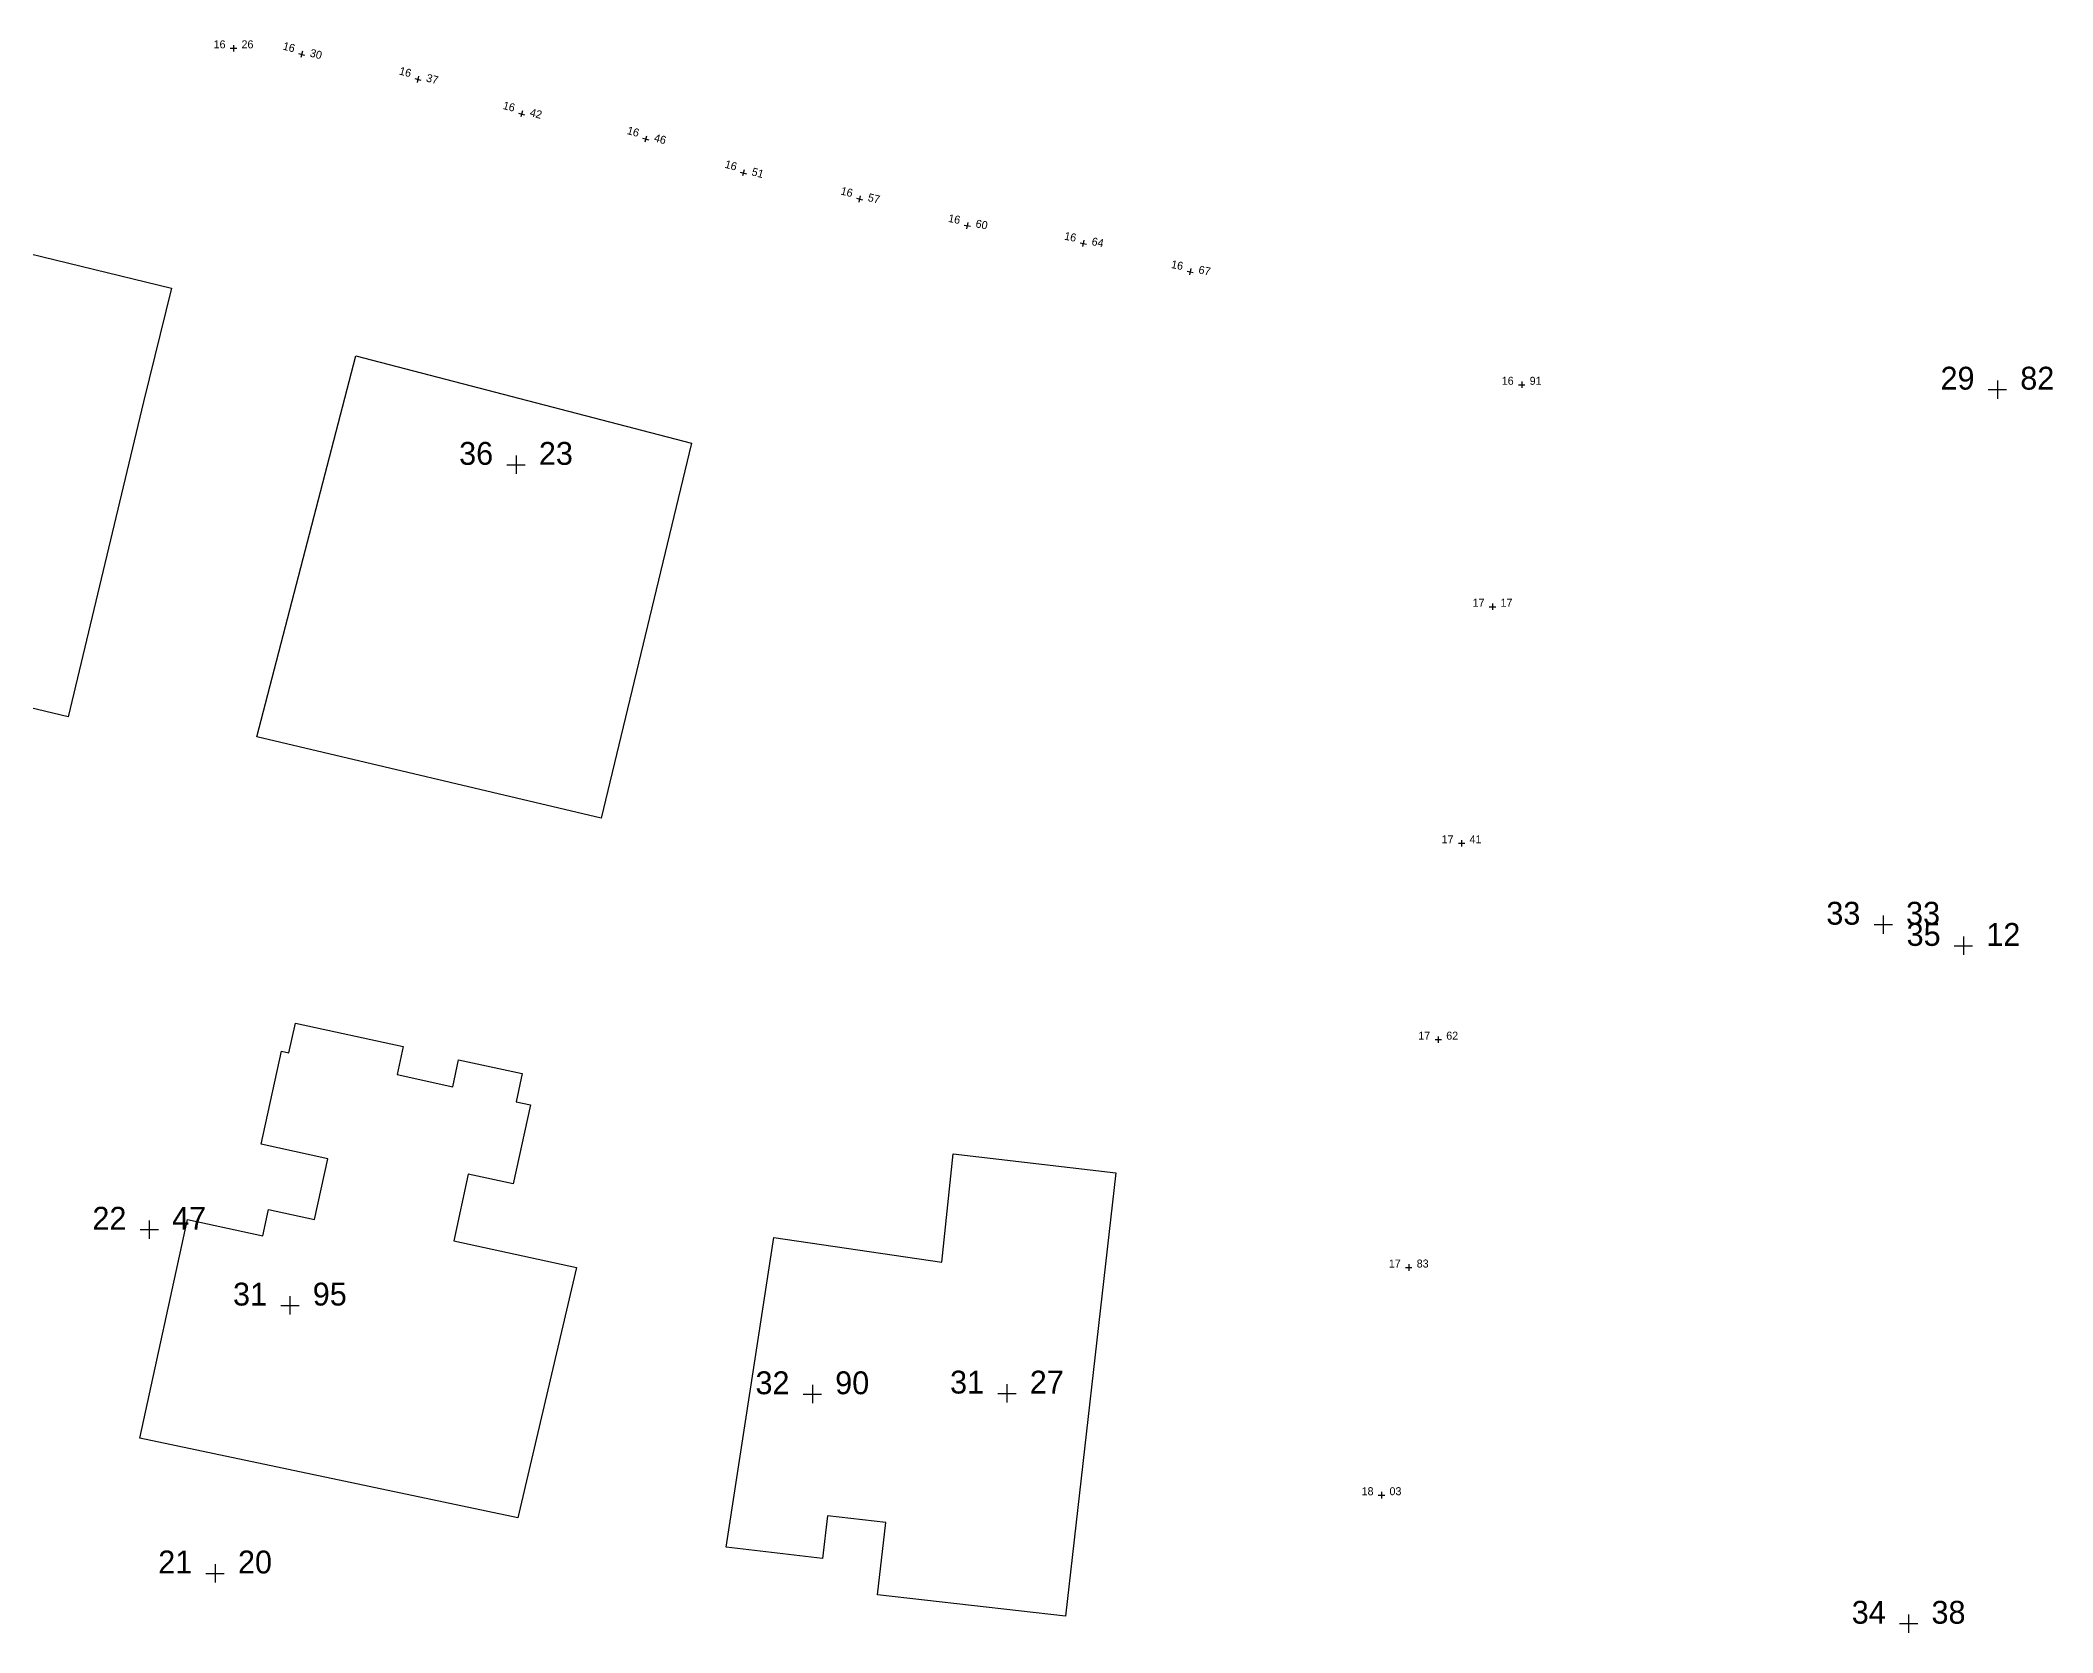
# Model space of a CAD drawing. Header units: inches. Extents: x 179019 to 255520, y 666000 to 809980.
# Drawn here: x 255431.8 to 255519.8, y 809079.7 to 809149.4 of the extents above; entities that cross this region are included whole.
import ezdxf
from ezdxf.enums import TextEntityAlignment as Align

# ---------------------------------------------------------------- set-up
doc = ezdxf.new("R2010")
doc.units = ezdxf.units.IN
doc.header["$MEASUREMENT"] = 0
for name, color, linetype in [('building levels', 6, 'Continuous'), ('orig buildings', 3, 'Continuous'), ('street levels', 5, 'Continuous')]:
    doc.layers.add(name, color=color, linetype=linetype)
doc.styles.add('hebtxt', font='hebtxt')

# ---------------------------------------------------------------- blocks, each defined once
blk = doc.blocks.new('1505')
for points in [[(-0.4, 0), (0.4, 0)], [(0, 0.4), (0, -0.4)]]:
    blk.add_lwpolyline(points)
at = {"style": 'hebtxt'}
blk.add_attdef('METER', text='', height=2, dxfattribs=at).set_placement((-1, -0.004), align=Align.RIGHT)
blk.add_attdef('CENTIMETER', (1, -0.004), '', height=2, dxfattribs=at)
blk = doc.blocks.new('1503')
for points in [[(-0.4, 0), (0.4, 0)], [(0, 0.4), (0, -0.4)]]:
    blk.add_lwpolyline(points)
at = {"style": 'hebtxt'}
blk.add_attdef('METER', text='', height=2, dxfattribs=at).set_placement((-1, 0), align=Align.RIGHT)
blk.add_attdef('CENTIMETER', (1, 0), '', height=2, dxfattribs=at)

msp = doc.modelspace()

# ---------------------------------------------------------------- linework, layer by layer
at = {"layer": 'orig buildings'}
for points, elevation in [([(255441.222, 809118.898), (255445.559, 809135.556), (255460.233, 809131.736), (255456.278, 809115.332)], 16.75), ([(255452.638, 809084.723), (255436.11, 809088.205), (255438.19, 809097.775), (255441.48, 809097.065), (255441.73, 809098.215), (255443.75, 809097.775), (255444.33, 809100.435), (255441.42, 809101.075), (255442.31, 809105.135), (255442.63, 809105.065), (255442.92, 809106.365), (255447.63, 809105.345), (255447.36, 809104.115), (255449.79, 809103.585), (255450.05, 809104.765), (255452.83, 809104.165), (255452.56, 809102.925), (255453.19, 809102.795), (255452.43, 809099.335), (255450.47, 809099.765), (255449.84, 809096.845), (255455.21, 809095.675), (255452.638, 809084.723)], 33.75)]:
    msp.add_lwpolyline(points, close=True, dxfattribs=dict(at, elevation=elevation))
msp.add_lwpolyline([(255478.79, 809099.815), (255476.587, 809080.422), (255468.37, 809081.354), (255468.73, 809084.526), (255466.19, 809084.815), (255465.971, 809082.95), (255461.75, 809083.445), (255463.835, 809096.983), (255471.18, 809095.909), (255471.679, 809100.646)], close=True, dxfattribs=at)
msp.add_polyline3d([(255432.972, 809119.764, 31.2), (255428.57, 809120.815, 31.04), (255428.322, 809119.776, 29.99), (255425.003, 809120.569, 30.01), (255425.233, 809121.531, 30.94), (255425.025, 809121.58, 31.04), (255426.51, 809127.795, 31.29), (255424.43, 809128.292, 31.29), (255424.025, 809126.598, 31.29), (255418.494, 809127.919, 31.29), (255420.386, 809135.734, 17), (255427.977, 809133.888, 16.6), (255429.573, 809140.449, 16.6), (255437.491, 809138.523, 16.75), (255436.266, 809133.552, 31.267), (255432.972, 809119.764, 31.2)], close=True, dxfattribs=at)

# ---------------------------------------------------------------- block references
at = {"layer": 'building levels'}
ref = msp.add_blockref('1505', (255517.35, 809134.085, 29.82), dxfattribs=at)
ref.add_attrib('METER', '29', dxfattribs={"layer": '0', "height": 1, "style": 'hebtxt'}).set_placement((255516.35, 809134.081, 29.82), align=Align.RIGHT)
ref.add_attrib('CENTIMETER', '82', (255518.35, 809134.081, 29.82), dxfattribs={"layer": '0', "height": 1, "style": 'hebtxt'})
ref = msp.add_blockref('1505', (255452.56, 809130.795, 36.23), dxfattribs=at)
ref.add_attrib('METER', '36', dxfattribs={"layer": '0', "height": 1, "style": 'hebtxt'}).set_placement((255451.56, 809130.791, 36.23), align=Align.RIGHT)
ref.add_attrib('CENTIMETER', '23', (255453.56, 809130.791, 36.23), dxfattribs={"layer": '0', "height": 1, "style": 'hebtxt'})
ref = msp.add_blockref('1505', (255512.355, 809110.677, 33.328), dxfattribs=at)
ref.add_attrib('METER', '33', dxfattribs={"layer": '0', "height": 1, "style": 'hebtxt'}).set_placement((255511.355, 809110.673, 33.328), align=Align.RIGHT)
ref.add_attrib('CENTIMETER', '33', (255513.355, 809110.673, 33.328), dxfattribs={"layer": '0', "height": 1, "style": 'hebtxt'})
ref = msp.add_blockref('1505', (255515.865, 809109.75, 35.12), dxfattribs=at)
ref.add_attrib('METER', '35', dxfattribs={"layer": '0', "height": 1, "style": 'hebtxt'}).set_placement((255514.865, 809109.746, 35.12), align=Align.RIGHT)
ref.add_attrib('CENTIMETER', '12', (255516.865, 809109.746, 35.12), dxfattribs={"layer": '0', "height": 1, "style": 'hebtxt'})
ref = msp.add_blockref('1505', (255436.521, 809097.332, 22.467), dxfattribs=at)
ref.add_attrib('METER', '22', dxfattribs={"layer": '0', "height": 1, "style": 'hebtxt'}).set_placement((255435.521, 809097.329, 22.467), align=Align.RIGHT)
ref.add_attrib('CENTIMETER', '47', (255437.521, 809097.329, 22.467), dxfattribs={"layer": '0', "height": 1, "style": 'hebtxt'})
ref = msp.add_blockref('1505', (255442.67, 809094.015, 31.95), dxfattribs=at)
ref.add_attrib('METER', '31', dxfattribs={"layer": '0', "height": 1, "style": 'hebtxt'}).set_placement((255441.67, 809094.011, 31.95), align=Align.RIGHT)
ref.add_attrib('CENTIMETER', '95', (255443.67, 809094.011, 31.95), dxfattribs={"layer": '0', "height": 1, "style": 'hebtxt'})
ref = msp.add_blockref('1505', (255465.52, 809090.135, 32.9), dxfattribs=at)
ref.add_attrib('METER', '32', dxfattribs={"layer": '0', "height": 1, "style": 'hebtxt'}).set_placement((255464.52, 809090.131, 32.9), align=Align.RIGHT)
ref.add_attrib('CENTIMETER', '90', (255466.52, 809090.131, 32.9), dxfattribs={"layer": '0', "height": 1, "style": 'hebtxt'})
ref = msp.add_blockref('1505', (255474.03, 809090.165, 31.27), dxfattribs=at)
ref.add_attrib('METER', '31', dxfattribs={"layer": '0', "height": 1, "style": 'hebtxt'}).set_placement((255473.03, 809090.161, 31.27), align=Align.RIGHT)
ref.add_attrib('CENTIMETER', '27', (255475.03, 809090.161, 31.27), dxfattribs={"layer": '0', "height": 1, "style": 'hebtxt'})
ref = msp.add_blockref('1505', (255439.4, 809082.295, 21.2), dxfattribs=at)
ref.add_attrib('METER', '21', dxfattribs={"layer": '0', "height": 1, "style": 'hebtxt'}).set_placement((255438.4, 809082.291, 21.2), align=Align.RIGHT)
ref.add_attrib('CENTIMETER', '20', (255440.4, 809082.291, 21.2), dxfattribs={"layer": '0', "height": 1, "style": 'hebtxt'})
ref = msp.add_blockref('1505', (255513.467, 809080.096, 34.383), dxfattribs=at)
ref.add_attrib('METER', '34', dxfattribs={"layer": '0', "height": 1, "style": 'hebtxt'}).set_placement((255512.467, 809080.092, 34.383), align=Align.RIGHT)
ref.add_attrib('CENTIMETER', '38', (255514.467, 809080.092, 34.383), dxfattribs={"layer": '0', "height": 1, "style": 'hebtxt'})
at = {"layer": 'street levels'}
ref = msp.add_blockref('1503', (255440.204, 809149.012), dxfattribs=dict(at, xscale=0.35, yscale=0.35, zscale=0.35))
ref.add_attrib('METER', '16', dxfattribs={"layer": '0', "height": 0.35, "style": 'hebtxt'}).set_placement((255439.854, 809149.011), align=Align.RIGHT)
ref.add_attrib('CENTIMETER', '26', (255440.554, 809149.011), dxfattribs={"layer": '0', "height": 0.35, "style": 'hebtxt'})
ref = msp.add_blockref('1503', (255443.18, 809148.746), dxfattribs=dict(at, xscale=0.35, yscale=0.35, zscale=0.35, rotation=345.606229455842))
ref.add_attrib('METER', '16', dxfattribs={"layer": '0', "height": 0.35, "rotation": 345.60623, "style": 'hebtxt'}).set_placement((255442.84, 809148.832), align=Align.RIGHT)
ref.add_attrib('CENTIMETER', '30', (255443.518, 809148.658), dxfattribs={"layer": '0', "height": 0.35, "rotation": 345.60623, "style": 'hebtxt'})
ref = msp.add_blockref('1503', (255448.266, 809147.655), dxfattribs=dict(at, xscale=0.35, yscale=0.35, zscale=0.35, rotation=345.4562268892456))
ref.add_attrib('METER', '16', dxfattribs={"layer": '0', "height": 0.35, "rotation": 345.45623, "style": 'hebtxt'}).set_placement((255447.927, 809147.742), align=Align.RIGHT)
ref.add_attrib('CENTIMETER', '37', (255448.604, 809147.566), dxfattribs={"layer": '0', "height": 0.35, "rotation": 345.45623, "style": 'hebtxt'})
ref = msp.add_blockref('1503', (255452.801, 809146.145), dxfattribs=dict(at, xscale=0.35, yscale=0.35, zscale=0.35, rotation=345.3062243218146))
ref.add_attrib('METER', '16', dxfattribs={"layer": '0', "height": 0.35, "rotation": 345.30622, "style": 'hebtxt'}).set_placement((255452.462, 809146.233), align=Align.RIGHT)
ref.add_attrib('CENTIMETER', '42', (255453.139, 809146.055), dxfattribs={"layer": '0', "height": 0.35, "rotation": 345.30622, "style": 'hebtxt'})
ref = msp.add_blockref('1503', (255458.229, 809145.041), dxfattribs=dict(at, xscale=0.35, yscale=0.35, zscale=0.35, rotation=344.8093529647109))
ref.add_attrib('METER', '16', dxfattribs={"layer": '0', "height": 0.35, "rotation": 344.80935, "style": 'hebtxt'}).set_placement((255457.891, 809145.131), align=Align.RIGHT)
ref.add_attrib('CENTIMETER', '46', (255458.567, 809144.948), dxfattribs={"layer": '0', "height": 0.35, "rotation": 344.80935, "style": 'hebtxt'})
ref = msp.add_blockref('1503', (255462.501, 809143.563), dxfattribs=dict(at, xscale=0.35, yscale=0.35, zscale=0.35, rotation=344.3124816083622))
ref.add_attrib('METER', '16', dxfattribs={"layer": '0', "height": 0.35, "rotation": 344.31248, "style": 'hebtxt'}).set_placement((255462.164, 809143.656), align=Align.RIGHT)
ref.add_attrib('CENTIMETER', '51', (255462.838, 809143.467), dxfattribs={"layer": '0', "height": 0.35, "rotation": 344.31248, "style": 'hebtxt'})
ref = msp.add_blockref('1503', (255467.582, 809142.419), dxfattribs=dict(at, xscale=0.35, yscale=0.35, zscale=0.35, rotation=346.5283005682134))
ref.add_attrib('METER', '16', dxfattribs={"layer": '0', "height": 0.35, "rotation": 346.5283, "style": 'hebtxt'}).set_placement((255467.241, 809142.499), align=Align.RIGHT)
ref.add_attrib('CENTIMETER', '57', (255467.922, 809142.336), dxfattribs={"layer": '0', "height": 0.35, "rotation": 346.5283, "style": 'hebtxt'})
ref = msp.add_blockref('1503', (255472.295, 809141.254), dxfattribs=dict(at, xscale=0.35, yscale=0.35, zscale=0.35, rotation=348.7441195278486))
ref.add_attrib('METER', '16', dxfattribs={"layer": '0', "height": 0.35, "rotation": 348.74412, "style": 'hebtxt'}).set_placement((255471.952, 809141.321), align=Align.RIGHT)
ref.add_attrib('CENTIMETER', '60', (255472.638, 809141.185), dxfattribs={"layer": '0', "height": 0.35, "rotation": 348.74412, "style": 'hebtxt'})
ref = msp.add_blockref('1503', (255477.369, 809140.477), dxfattribs=dict(at, xscale=0.35, yscale=0.35, zscale=0.35, rotation=348.744119528111))
ref.add_attrib('METER', '16', dxfattribs={"layer": '0', "height": 0.35, "rotation": 348.74412, "style": 'hebtxt'}).set_placement((255477.026, 809140.544), align=Align.RIGHT)
ref.add_attrib('CENTIMETER', '64', (255477.712, 809140.407), dxfattribs={"layer": '0', "height": 0.35, "rotation": 348.74412, "style": 'hebtxt'})
ref = msp.add_blockref('1503', (255482.044, 809139.239), dxfattribs=dict(at, xscale=0.35, yscale=0.35, zscale=0.35, rotation=348.7441195278486))
ref.add_attrib('METER', '16', dxfattribs={"layer": '0', "height": 0.35, "rotation": 348.74412, "style": 'hebtxt'}).set_placement((255481.7, 809139.306), align=Align.RIGHT)
ref.add_attrib('CENTIMETER', '67', (255482.387, 809139.169), dxfattribs={"layer": '0', "height": 0.35, "rotation": 348.74412, "style": 'hebtxt'})
ref = msp.add_blockref('1503', (255496.543, 809134.295), dxfattribs=dict(at, xscale=0.35, yscale=0.35, zscale=0.35))
ref.add_attrib('METER', '16', dxfattribs={"layer": '0', "height": 0.35, "style": 'hebtxt'}).set_placement((255496.193, 809134.293), align=Align.RIGHT)
ref.add_attrib('CENTIMETER', '91', (255496.893, 809134.293), dxfattribs={"layer": '0', "height": 0.35, "style": 'hebtxt'})
ref = msp.add_blockref('1503', (255495.268, 809124.585), dxfattribs=dict(at, xscale=0.35, yscale=0.35, zscale=0.35))
ref.add_attrib('METER', '17', dxfattribs={"layer": '0', "height": 0.35, "style": 'hebtxt'}).set_placement((255494.918, 809124.583), align=Align.RIGHT)
ref.add_attrib('CENTIMETER', '17', (255495.618, 809124.583), dxfattribs={"layer": '0', "height": 0.35, "style": 'hebtxt'})
ref = msp.add_blockref('1503', (255493.913, 809114.235), dxfattribs=dict(at, xscale=0.35, yscale=0.35, zscale=0.35))
ref.add_attrib('METER', '17', dxfattribs={"layer": '0', "height": 0.35, "style": 'hebtxt'}).set_placement((255493.563, 809114.233), align=Align.RIGHT)
ref.add_attrib('CENTIMETER', '41', (255494.263, 809114.233), dxfattribs={"layer": '0', "height": 0.35, "style": 'hebtxt'})
ref = msp.add_blockref('1503', (255492.894, 809105.645), dxfattribs=dict(at, xscale=0.35, yscale=0.35, zscale=0.35))
ref.add_attrib('METER', '17', dxfattribs={"layer": '0', "height": 0.35, "style": 'hebtxt'}).set_placement((255492.544, 809105.643), align=Align.RIGHT)
ref.add_attrib('CENTIMETER', '62', (255493.244, 809105.643), dxfattribs={"layer": '0', "height": 0.35, "style": 'hebtxt'})
ref = msp.add_blockref('1503', (255491.603, 809095.675), dxfattribs=dict(at, xscale=0.35, yscale=0.35, zscale=0.35))
ref.add_attrib('METER', '17', dxfattribs={"layer": '0', "height": 0.35, "style": 'hebtxt'}).set_placement((255491.253, 809095.673), align=Align.RIGHT)
ref.add_attrib('CENTIMETER', '83', (255491.953, 809095.673), dxfattribs={"layer": '0', "height": 0.35, "style": 'hebtxt'})
ref = msp.add_blockref('1503', (255490.413, 809085.715), dxfattribs=dict(at, xscale=0.35, yscale=0.35, zscale=0.35))
ref.add_attrib('METER', '18', dxfattribs={"layer": '0', "height": 0.35, "style": 'hebtxt'}).set_placement((255490.063, 809085.713), align=Align.RIGHT)
ref.add_attrib('CENTIMETER', '03', (255490.763, 809085.713), dxfattribs={"layer": '0', "height": 0.35, "style": 'hebtxt'})

doc.saveas('drawing.dxf')
